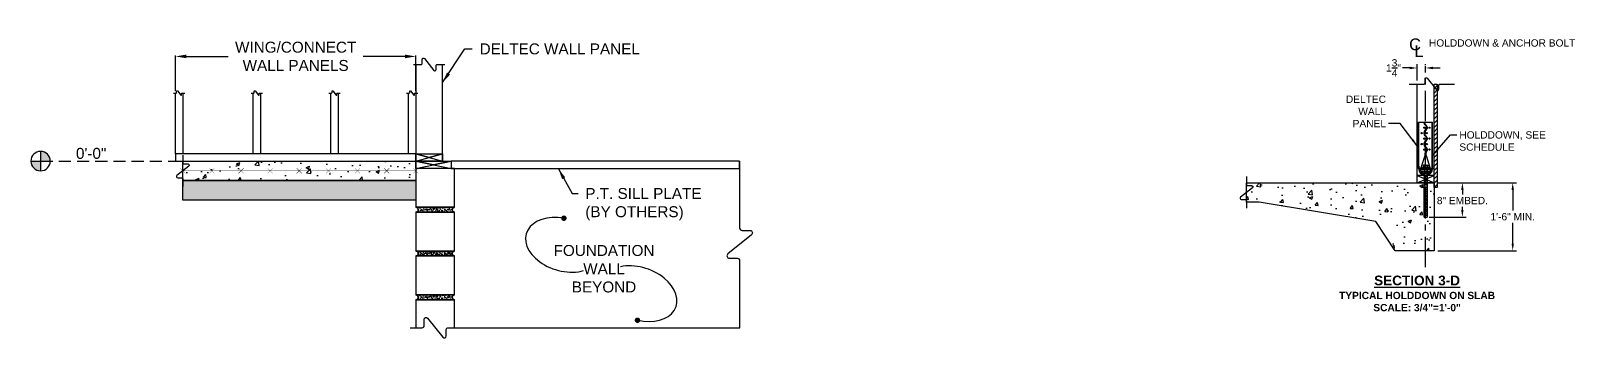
# Model space of a CAD drawing. Header units: inches. Extents: x -1316 to 22433, y -200 to 8737.
# Drawn here: x 502.3 to 820.4, y 756.4 to 819.6 of the extents above; entities that cross this region are included whole.
import ezdxf
from ezdxf.enums import TextEntityAlignment as Align

# ---------------------------------------------------------------- set-up
doc = ezdxf.new("R2010")
doc.units = ezdxf.units.IN
doc.header["$LTSCALE"] = 10
doc.header["$MEASUREMENT"] = 0
doc.header["$PDMODE"] = 34
doc.header["$PDSIZE"] = 18
doc.linetypes.add('CENTER', pattern=[2, 1.25, -0.25, 0.25, -0.25])
doc.linetypes.add('HIDDEN', pattern=[0.375, 0.25, -0.125])
doc.layers.get('0').update_dxf_attribs({"linetype": 'CONTINUOUS'})
doc.layers.get('DefPoints').update_dxf_attribs({"linetype": 'CONTINUOUS'})
for name, color, linetype in [('A-', 1, 'CONTINUOUS'), ('A-BLUE', 5, 'CONTINUOUS'), ('A-DIMS', 4, 'CONTINUOUS'), ('A-TXT', 222, 'CONTINUOUS')]:
    doc.layers.add(name, color=color, linetype=linetype)
doc.layers.add('VIEWPORT', color=14, linetype='CONTINUOUS', plot=False)
doc.styles.add('style1', font='arial.ttf')
doc.styles.add('style2', font='arialbd.ttf')
doc.dimstyles.new('1-2', dxfattribs={"dimtxt": 2.25, "dimasz": 2.25, "dimexe": 0.18, "dimexo": 1.5, "dimgap": 1.5, "dimtad": 0, "dimdec": 4, "dimrnd": 0.0625, "dimzin": 0, "dimdsep": 46, "dimlunit": 4, "dimtxsty": 'style1', "dimcen": 0.09, "dimazin": 0, "dimtfac": 1, "dimtdec": 4, "dimtofl": 0, "dimtmove": 0, "dimatfit": 0, "dimfxl": 1, "dimtolj": 1, "dimtzin": 0, "dimarcsym": 0})
doc.dimstyles.new('3-4', dxfattribs={"dimtxt": 1.5, "dimasz": 1.5, "dimexe": 0.75, "dimexo": 0.75, "dimgap": 0.5, "dimtad": 0, "dimdec": 4, "dimrnd": 0.0625, "dimzin": 0, "dimdsep": 46, "dimlunit": 4, "dimtxsty": 'style1', "dimcen": 0.09, "dimazin": 0, "dimtfac": 1, "dimtdec": 4, "dimtofl": 0, "dimtmove": 0, "dimatfit": 0, "dimfxl": 1, "dimtolj": 1, "dimtzin": 0, "dimarcsym": 0})
doc.dimstyles.new('3-4 HORIZ', dxfattribs={"dimtxt": 1.5, "dimasz": 1.5, "dimexe": 0.75, "dimexo": 0.75, "dimgap": 0.5, "dimtad": 0, "dimtih": 1, "dimtoh": 1, "dimdec": 4, "dimrnd": 0.0625, "dimzin": 0, "dimdsep": 46, "dimlunit": 4, "dimtxsty": 'style1', "dimcen": 0.09, "dimazin": 0, "dimtfac": 1, "dimtdec": 4, "dimtofl": 0, "dimtmove": 0, "dimatfit": 0, "dimfxl": 0.75, "dimtolj": 1, "dimtzin": 0, "dimarcsym": 0})

# ---------------------------------------------------------------- blocks, each defined once
blk = doc.blocks.new('*U400')
blk.add_lwpolyline([(0, 0), (1.5, 0), (1.5, -5.5), (0, -5.5)], close=True)
at = {"color": 5}
blk.add_lwpolyline([(0, 0), (1.5, -5.5), (0.75, -2.75), (1.5, 0), (0, -5.5)], dxfattribs=at)
blk = doc.blocks.new('STAIRBREAK')
blk.add_lwpolyline([(-13, 0), (-6.7, 0, 0.414214), (-5.7, 1), (-5.7, 4.2, -0.707458), (-3.9, 4.9), (3.9, -4.9, 0.707458), (5.7, -4.2), (5.7, -1, -0.414214), (6.7, 0), (13, 0)], format="xyb")
blk = doc.blocks.new('*U414')
blk.add_lwpolyline([(-12.95, 0), (-6.71, 0, 0.414214), (-5.71, 1), (-5.71, 4.24, -0.707458), (-3.93, 4.87), (3.93, -4.87, 0.707458), (5.71, -4.24), (5.71, -1, -0.414214), (6.71, 0), (156.78, 0)], format="xyb")
blk = doc.blocks.new('*U405')
blk.add_lwpolyline([(-34.25, 0), (-6.71, 0, 0.414214), (-5.71, 1), (-5.71, 4.24, -0.707458), (-3.93, 4.87), (3.93, -4.87, 0.707458), (5.71, -4.24), (5.71, -1, -0.414214), (6.71, 0), (34.25, 0)], format="xyb")
blk = doc.blocks.new('*U415')
blk.add_lwpolyline([(0, 0), (1.5, 0), (1.5, -7.25), (0, -7.25)], close=True)
at = {"color": 5}
blk.add_lwpolyline([(0, 0), (1.5, -7.25), (0.75, -3.625), (1.5, 0), (0, -7.25)], dxfattribs=at)
blk = doc.blocks.new('*D676')
at = {"layer": 'A-TXT', "color": 0, "lineweight": -2, "transparency": 16777216}
for p, q in [((-49.5, 14.46), (-49.5, 21.7)), ((-47.25, 21.52), (-38.68, 21.52)), ((-2.25, 21.52), (-10.82, 21.52)), ((0, 14.46), (0, 21.7))]:
    blk.add_line(p, q, dxfattribs=at)
at = {"layer": 'A-TXT', "color": 0, "transparency": 16777216}
for points in [[(-47.25, 21.89), (-47.25, 21.14), (-49.5, 21.52)], [(-2.25, 21.89), (-2.25, 21.14), (0, 21.52)]]:
    blk.add_solid(points, dxfattribs=at)
at = {"layer": 'DefPoints', "color": 0, "transparency": 16777216}
for p in [(0, 21.52), (-49.5, 12.96), (0, 12.96)]:
    blk.add_point(p, dxfattribs=at)
at = {"layer": 'A-TXT', "color": 0, "transparency": 16777216, "insert": (-24.75, 21.52), "char_height": 2.25, "attachment_point": 5, "style": 'style1'}
blk.add_mtext('\\A1;WING/CONNECT\\PWALL PANELS', dxfattribs=at)
blk = doc.blocks.new('*U673')
h = blk.add_hatch(color=256)
h.paths.add_polyline_path([(27.79, 0), (25.79, 0, -0.414214), (27.79, 2)])
h.paths.add_polyline_path([(27.79, 0), (29.79, 0, -0.414214), (27.79, -2)])
for p, q in [((29.79, 0), (25.79, 0)), ((27.79, 2), (27.79, -2))]:
    blk.add_line(p, q)
at = {"linetype": 'HIDDEN'}
blk.add_lwpolyline([(27.79, 0), (0, 0)], dxfattribs=at)
blk.add_circle((27.79, 0), 2)
at = {"layer": 'A-TXT', "style": 'style1'}
blk.add_attdef('ELEVATION', text='', height=2.25, dxfattribs=at).set_placement((33.1, 0.46), align=Align.RIGHT)
blk = doc.blocks.new('*U389')
at = {"color": 5, "const_width": 0.0625}
for points in [[(-0.53, 0.53), (0.53, -0.53)], [(0.53, 0.53), (-0.53, -0.53)], [(0, 0), (48, 0)], [(6.53, 0.53), (5.47, -0.53)], [(5.47, 0.53), (6.53, -0.53)], [(12.53, 0.53), (11.47, -0.53)], [(11.47, 0.53), (12.53, -0.53)], [(18.53, 0.53), (17.47, -0.53)], [(17.47, 0.53), (18.53, -0.53)], [(24.53, 0.53), (23.47, -0.53)], [(23.47, 0.53), (24.53, -0.53)], [(30.53, 0.53), (29.47, -0.53)], [(29.47, 0.53), (30.53, -0.53)], [(36.53, 0.53), (35.47, -0.53)], [(35.47, 0.53), (36.53, -0.53)], [(42.53, 0.53), (41.47, -0.53)], [(41.47, 0.53), (42.53, -0.53)], [(47.47, 0.53), (48.53, -0.53)], [(48.53, 0.53), (47.47, -0.53)]]:
    blk.add_lwpolyline(points, dxfattribs=at)
blk = doc.blocks.new('*U391')
h = blk.add_hatch()
h.set_pattern_fill('AR-CONC', color=5, style=0)
h.set_pattern_definition([(50, (95.554, 88.109), (7.1726, -0.62752), [0.75, -8.25]), (355, (95.554, 88.109), (-1.3875, 7.52192), [0.6, -6.6]), (100.4514, (96.1516, 88.0565), (5.7851, 6.8944), [0.6374, -7.01142]), (46.184, (95.554, 90.109), (10.6724, -1.6552), [1.125, -12.375]), (96.6356, (96.443, 89.971), (9.3466, 9.7412), [0.9561, -10.5171]), (351.184, (95.554, 90.109), (9.3466, 9.7412), [0.9, -9.9]), (21, (96.554, 89.609), (5.96907, -4.02619), [0.75, -8.25]), (326, (96.554, 89.609), (2.43315, 7.2515), [0.6, -6.6]), (71.4514, (97.0513, 89.273), (8.40223, 3.2253), [0.6374, -7.01142]), (37.5, (95.554, 88.1088), (0.1216, 3.32894), [0, -6.52, 0, -6.7, 0, -6.625]), (7.5, (95.554, 88.1088), (2.630695, 3.94412), [0, -3.82, 0, -6.37, 0, -2.525]), (327.5, (93.324, 88.1088), (5.338224, -0.22555), [0, -2.5, 0, -7.8, 0, -10.35]), (317.5, (92.324, 88.109), (5.83186, 1.00105), [0, -3.25, 0, -5.18, 0, -7.35])])
h.paths.add_polyline_path([(0, 0), (0, -4), (-48, -4), (-48, 0)])
h = blk.add_hatch()
h.set_pattern_fill('GRAVEL', color=5, scale=2, style=0)
h.set_pattern_definition([(228.0128, (-48.06, 2), (-15.99999646, -18.0000027), [0.26907, -26.638176]), (184.9697, (-48.24, 1.8), (24.0000021, 1.99998261), [0.461736, -45.71185]), (132.5104, (-48.7, 1.76), (19.99998144, -22.00001735), [0.325576, -32.232064]), (267.2737, (-49.48, 1.26), (1.99999204, 40.00000059), [0.420476, -41.627116]), (292.8337, (-49.5, 0.84), (-10.00001981, 23.99999282), [0.41231, -40.818746]), (357.2737, (-49.34, 0.46), (-40.00000059, 1.99999204), [0.420476, -41.627116]), (37.6942, (-48.92, 0.44), (-26.00001469, -19.99998081), [0.556058, -55.049698]), (72.2553, (-48.48, 0.78), (14.00002153, 43.99999246), [0.524976, -51.972642]), (121.4296, (-48.32, 1.28), (-16.00001647, 25.99999007), [0.4219, -41.768146]), (175.2364, (-48.54, 1.64), (22.0000019, -1.99998307), [0.481664, -23.601526]), (222.3974, (-49.02, 1.68), (-24.0000147, -21.99998416), [0.622896, -61.66675]), (138.8141, (-47.5, 1.24), (-14.0000059, 11.9999946), [0.2126, -21.04769]), (171.4692, (-47.66, 1.38), (25.99999657, -4.00001582), [0.404474, -40.04302]), (225, (-48.06, 1.44), (-2e-16, -2), [0.28284, -2.545584]), (203.1986, (-48.2, 1.68), (9.9999995, 4.0000027), [0.152316, -15.07923]), (291.8014, (-48.34, 1.62), (-1.9999998, 6.0000005), [0.215406, -10.554924]), (30.9638, (-48.26, 1.42), (5.999996, 4.000005), [0.34986, -11.312046]), (161.5651, (-47.96, 1.6), (4.000001, -1.999997), [0.25298, -6.071574]), (16.3895, (-49.5, 1.62), (20.0000044, 5.99998542), [0.3544, -35.08569]), (70.3462, (-49.16, 1.72), (-7.9999905, -22.00000427), [0.29732, -29.434816]), (293.1986, (-47.96, 2), (-4.0000027, 9.9999995), [0.30463, -14.926916]), (343.6105, (-47.84, 1.72), (-20.0000044, 5.99998542), [0.3544, -35.08569]), (339.444, (-49.5, 0.38), (-10.0000037, 3.999992), [0.34176, -16.74625]), (294.7751, (-49.18, 0.26), (-9.99998438, 22.00000684), [0.286356, -28.349286]), (66.8014, (-47.94, 0), (4.0000027, 9.9999995), [0.30463, -14.926916]), (17.354, (-47.82, 0.28), (-26.00000404, -7.999989), [0.33526, -33.19085]), (69.444, (-48.92, 0), (-3.999992, -10.0000037), [0.17088, -16.91713]), (101.3099, (-48.06, 0), (-1.9999953, 8.0000015), [0.10198, -10.09606]), (165.9638, (-48.08, 0.1), (6.000001, -1.999996), [0.41231, -7.8339]), (186.009, (-48.48, 0.2), (19.9999995, 1.99999863), [0.3821, -37.827846]), (303.6901, (-48.26, 1.24), (-2.0000027, 3.999999), [0.288444, -6.92266]), (353.1572, (-48.1, 1), (33.99999873, -4.000016), [0.50359, -49.855126]), (60.9454, (-47.6, 0.94), (-8.00000005, -14.0000008), [0.20591, -20.38535]), (90, (-47.5, 1.12), (-2, 2), [0.12, -1.88]), (120.2564, (-48.52, 0.26), (7.99998977, -14.0000049), [0.27785, -27.50704]), (48.0128, (-48.66, 0.5), (15.99999646, 18.0000027), [0.538144, -26.369104]), (0, (-48.3, 0.9), (2, 2), [0.52, -1.48]), (325.3048, (-47.78, 0.9), (-19.99998852, 14.00001722), [0.31623, -31.30655]), (254.0546, (-47.52, 0.72), (-1.9999998, -8.0000003), [0.291204, -14.269016]), (207.646, (-47.6, 0.44), (-37.99999161, -20.00001543), [0.47413, -46.93895]), (175.4261, (-48.02, 0.22), (-26.00000112, 1.9999896), [0.5016, -49.65815])])
h.paths.add_polyline_path([(0, -4), (0, -8), (-48, -8), (-48, -4)])
blk.add_lwpolyline([(-48, 0), (0, 0), (0, -4), (0, -4), (0, -4), (-40, -4), (-48, -4)])
at = {"layer": 'VIEWPORT'}
for points in [[(0, 0), (0, -4), (0, -4), (0, -4), (0, -4), (-48, -4), (-48, 0)], [(0, -4), (0, -8), (0, -8), (0, -8), (0, -8), (-48, -8), (-48, -4)]]:
    blk.add_lwpolyline(points, close=True, dxfattribs=at)
at = {"xscale": 0.25, "yscale": 0.25, "zscale": 0.25, "rotation": 270}
blk.add_blockref('STAIRBREAK', (-48, -2), dxfattribs=at)
at = {"rotation": 180}
blk.add_blockref('*U389', (0, -2), dxfattribs=at)
blk = doc.blocks.new('HDU4-f')
for p, q in [((5.48, 14.16), (5.48, 23.66)), ((5.48, 23.66), (6.62, 23.66)), ((5.56, 15.49), (5.56, 23.66)), ((6.62, 23.48), (6.62, 23.66)), ((6.74, 23.66), (6.74, 23.51)), ((6.74, 23.66), (8.38, 23.66)), ((7.02, 22.91), (6.74, 23.19)), ((6.84, 23.26), (7.12, 22.98)), ((7.12, 22.38), (7.12, 22.67)), ((7.24, 22.7), (7.24, 22.36)), ((8.31, 15.49), (8.31, 23.66)), ((8.38, 14.16), (8.38, 23.66)), ((6.62, 21.23), (6.62, 21.57)), ((6.62, 18.98), (6.62, 19.32)), ((6.74, 21.86), (7.02, 22.14)), ((6.74, 21.55), (6.74, 21.26)), ((7.02, 20.66), (6.74, 20.94)), ((6.74, 19.61), (7.02, 19.89)), ((6.74, 19.3), (6.74, 19.01)), ((7.12, 22.07), (6.84, 21.79)), ((6.84, 21.01), (7.12, 20.73)), ((7.12, 19.82), (6.84, 19.54)), ((7.12, 20.13), (7.12, 20.42)), ((7.24, 20.45), (7.24, 20.11)), ((5.95, 14.16), (6.84, 16.84)), ((7.02, 18.41), (6.74, 18.69)), ((6.84, 18.76), (7.12, 18.48)), ((6.87, 17), (6.87, 17.32)), ((6.99, 17.61), (7.02, 17.64)), ((6.99, 17.3), (6.99, 17)), ((7.02, 16.84), (7.91, 14.16)), ((7.12, 17.57), (7.09, 17.54)), ((7.12, 17.88), (7.12, 18.17)), ((7.24, 18.2), (7.24, 17.86)), ((5.54, 14.42), (5.54, 14.36)), ((5.56, 14.16), (5.56, 15.49)), ((5.56, 14.16), (8.31, 14.16)), ((5.56, 14.16), (5.56, 14.16)), ((5.56, 14.16), (5.56, 14.16)), ((5.56, 13.93), (8.31, 13.93)), ((5.56, 13.93), (5.56, 13.93)), ((5.56, 13.93), (5.56, 13.93)), ((5.56, 13.93), (5.56, 13.93)), ((5.56, 13.93), (5.56, 13.93)), ((5.61, 14.45), (5.61, 14.33)), ((6.19, 13.51), (6.27, 13.59)), ((6.46, 13.93), (6.46, 14.16)), ((7.4, 13.93), (7.4, 14.16)), ((7.67, 13.51), (7.59, 13.59)), ((8.25, 14.45), (8.25, 14.33)), ((8.31, 14.16), (8.31, 15.49)), ((8.31, 14.16), (8.31, 14.16)), ((8.31, 13.93), (8.31, 13.93)), ((8.31, 13.93), (8.31, 13.93)), ((8.32, 14.42), (8.32, 14.36))]:
    blk.add_line(p, q)
for centre in [(6.68, 22.53), (7.74, 22.53), (6.12, 21.4), (6.12, 19.15), (6.68, 20.28), (7.18, 21.4), (7.18, 19.15), (7.74, 20.28), (6.68, 18.03), (7.74, 18.03)]:
    blk.add_circle(centre, 0.133)
for centre, radius, start, end in [((7.02, 23.48), 0.406, 180, 225), ((7.09, 23.51), 0.344, 180, 225), ((6.77, 22.67), 0.344, 360, 45), ((6.77, 22.38), 0.344, 315, 360), ((6.84, 22.7), 0.406, 0, 45), ((6.84, 22.36), 0.406, 315, 0), ((7.02, 21.57), 0.406, 135, 180), ((7.02, 21.23), 0.406, 180, 225), ((7.02, 19.32), 0.406, 135, 180), ((7.09, 21.55), 0.344, 135, 180), ((7.09, 21.26), 0.344, 180, 225), ((7.09, 19.3), 0.344, 135, 180), ((6.77, 20.42), 0.344, 0, 45), ((6.77, 20.13), 0.344, 315, 0), ((6.84, 20.45), 0.406, 0, 45), ((6.84, 20.11), 0.406, 315, 360), ((7.02, 18.98), 0.406, 180, 225), ((7.09, 19.01), 0.344, 180, 225), ((6.37, 17), 0.5, 341.6294, 360), ((7.27, 17.32), 0.406, 135, 180), ((7.34, 17.3), 0.344, 135, 180), ((7.49, 17), 0.5, 180, 198.3706), ((6.77, 18.17), 0.344, 0, 45), ((6.77, 17.88), 0.344, 315, 0), ((6.84, 18.2), 0.406, 0, 45), ((6.84, 17.86), 0.406, 315, 0), ((5.35, 14.45), 0.262, 39.3849, 60.8799), ((5.35, 14.45), 0.187, 0, 47.0141), ((5.35, 14.33), 0.187, 312.9859, 0), ((6.93, 14.16), 1.45, 180, 360), ((5.35, 14.33), 0.262, 299.4514, 320.6151), ((5.35, 14.45), 0.262, 0, 39.3849), ((5.35, 14.33), 0.262, 320.6151, 360), ((6.93, 14.16), 1.38, 180, 0), ((6.1, 13.01), 0.3, 129.4003, 146.5932), ((6.38, 13.86), 0.5, 161.6294, 208.53), ((6.1, 13.01), 0.3, 54.0706, 129.4003), ((6.1, 13.01), 0.225, 128.0456, 146.5932), ((6.1, 13.01), 0.225, 54.0706, 128.0456), ((6.1, 13.6), 0.125, 214.3242, 315.282), ((6.93, 14.16), 1.2, 234.0706, 239.1159), ((6.93, 14.16), 0.875, 221.0161, 318.9839), ((6.93, 14.16), 1.12, 234.0706, 239.1159), ((6.2, 12.94), 0.225, 345.1409, 59.1159), ((6.2, 12.94), 0.3, 343.7862, 59.1159), ((6.2, 12.94), 0.225, 326.5932, 345.1409), ((6.2, 12.94), 0.3, 329.3782, 343.7862), ((7.66, 12.94), 0.3, 120.8841, 196.2138), ((7.66, 12.94), 0.3, 196.2138, 210.6218), ((7.66, 12.94), 0.225, 120.8841, 194.8591), ((7.66, 12.94), 0.225, 194.8591, 213.4068), ((6.93, 14.16), 1.12, 300.8841, 305.9294), ((6.93, 14.16), 1.2, 300.8841, 305.9294), ((7.76, 13.01), 0.3, 50.5997, 125.9294), ((7.76, 13.01), 0.225, 51.9544, 125.9294), ((7.76, 13.6), 0.125, 224.718, 325.6758), ((7.76, 13.01), 0.225, 33.4068, 51.9544), ((7.48, 13.86), 0.5, 331.47, 18.3706), ((7.76, 13.01), 0.3, 33.4068, 50.5997), ((8.51, 14.45), 0.262, 140.6151, 180), ((8.51, 14.33), 0.262, 180, 219.3849), ((8.51, 14.45), 0.262, 119.1201, 140.6151), ((8.51, 14.33), 0.262, 219.3849, 240.5486), ((8.51, 14.45), 0.187, 132.9859, 180), ((8.51, 14.33), 0.187, 180, 227.0141)]:
    blk.add_arc(centre, radius, start, end)
blk = doc.blocks.new('TITEN HD SCREW1')
for p, q in [((-0.34, 0.68), (0.34, 0.68)), ((-0.31, 0), (-0.31, -3.75)), ((0.31, 0), (0.31, -10.02))]:
    blk.add_line(p, q)
blk.add_lwpolyline([(-1, 0.12), (-1, 0), (1, 0), (1, 0.12)], close=True)
for points in [[(-0.54, 0.18), (0.54, 0.18)], [(-0.54, 0.12), (-0.54, 0.18)], [(-0.54, 0.12), (0.54, 0.12)], [(0.54, 0.12), (0.54, 0.18)], [(0.34, -0.6), (0.32, -0.59), (-0.33, -0.63), (-0.34, -0.65), (-0.34, -0.66), (-0.33, -0.67), (0.34, -0.62), (0.34, -0.6)], [(0.34, -0.97), (0.32, -0.96), (-0.33, -1.01), (-0.34, -1.03), (-0.34, -1.03), (-0.33, -1.04), (0.34, -0.99), (0.34, -0.97)], [(0.34, -1.35), (0.32, -1.34), (-0.33, -1.38), (-0.34, -1.4), (-0.34, -1.41), (-0.33, -1.42), (0.34, -1.37), (0.34, -1.35)], [(0.34, -1.72), (0.32, -1.71), (-0.33, -1.76), (-0.34, -1.78), (-0.34, -1.78), (-0.33, -1.79), (0.34, -1.74), (0.34, -1.72)], [(0.34, -2.1), (0.32, -2.09), (-0.33, -2.13), (-0.34, -2.15), (-0.34, -2.16), (-0.33, -2.17), (0.34, -2.12), (0.34, -2.1)], [(0.34, -2.47), (0.32, -2.46), (-0.33, -2.51), (-0.34, -2.53), (-0.34, -2.53), (-0.33, -2.54), (0.34, -2.49), (0.34, -2.47)], [(0.34, -2.85), (0.32, -2.84), (-0.33, -2.88), (-0.34, -2.9), (-0.34, -2.91), (-0.33, -2.92), (0.34, -2.87), (0.34, -2.85)], [(0.34, -3.22), (0.32, -3.21), (-0.33, -3.26), (-0.34, -3.28), (-0.34, -3.28), (-0.33, -3.29), (0.34, -3.24), (0.34, -3.22)], [(0.34, -3.6), (0.32, -3.59), (-0.33, -3.63), (-0.34, -3.65), (-0.34, -3.66), (-0.33, -3.67), (0.34, -3.62), (0.34, -3.6)], [(0.34, -3.97), (0.32, -3.96), (-0.33, -4.01), (-0.34, -4.03), (-0.34, -4.03), (-0.33, -4.04), (0.34, -3.99), (0.34, -3.97)], [(0.34, -4.35), (0.32, -4.34), (-0.33, -4.38), (-0.34, -4.4), (-0.34, -4.41), (-0.33, -4.42), (0.34, -4.37), (0.34, -4.35)], [(0.34, -4.72), (0.32, -4.71), (-0.33, -4.76), (-0.34, -4.78), (-0.34, -4.78), (-0.33, -4.79), (0.34, -4.74), (0.34, -4.72)], [(0.34, -5.1), (0.32, -5.09), (-0.33, -5.13), (-0.34, -5.15), (-0.34, -5.16), (-0.33, -5.17), (0.34, -5.12), (0.34, -5.1)], [(0.34, -5.47), (0.32, -5.46), (-0.33, -5.51), (-0.34, -5.53), (-0.34, -5.53), (-0.33, -5.54), (0.34, -5.49), (0.34, -5.47)], [(0.34, -5.85), (0.32, -5.84), (-0.33, -5.88), (-0.34, -5.9), (-0.34, -5.91), (-0.33, -5.92), (0.34, -5.87), (0.34, -5.85)], [(0.34, -6.22), (0.32, -6.21), (-0.33, -6.26), (-0.34, -6.28), (-0.34, -6.28), (-0.33, -6.29), (0.34, -6.24), (0.34, -6.22)], [(-0.31, -10.02), (-0.31, -3.75)], [(0.34, -6.6), (0.32, -6.59), (-0.33, -6.63), (-0.34, -6.65), (-0.34, -6.66), (-0.33, -6.67), (0.34, -6.62), (0.34, -6.6)], [(0.34, -6.97), (0.32, -6.96), (-0.33, -7.01), (-0.34, -7.03), (-0.34, -7.03), (-0.33, -7.04), (0.34, -6.99), (0.34, -6.97)], [(0.34, -7.35), (0.32, -7.34), (-0.33, -7.38), (-0.34, -7.4), (-0.34, -7.41), (-0.33, -7.42), (0.34, -7.37), (0.34, -7.35)], [(0.34, -7.72), (0.32, -7.71), (-0.33, -7.76), (-0.34, -7.78), (-0.34, -7.78), (-0.33, -7.79), (0.34, -7.74), (0.34, -7.72)], [(0.34, -8.1), (0.32, -8.09), (-0.33, -8.13), (-0.34, -8.15), (-0.34, -8.16), (-0.33, -8.17), (0.34, -8.12), (0.34, -8.1)], [(0.34, -8.47), (0.32, -8.46), (-0.33, -8.51), (-0.34, -8.53), (-0.34, -8.53), (-0.33, -8.54), (0.34, -8.49), (0.34, -8.47)], [(0.34, -8.85), (0.32, -8.84), (-0.33, -8.88), (-0.34, -8.9), (-0.34, -8.91), (-0.33, -8.92), (0.34, -8.87), (0.34, -8.85)], [(0.34, -9.22), (0.32, -9.21), (-0.33, -9.26), (-0.34, -9.28), (-0.34, -9.28), (-0.33, -9.29), (0.34, -9.24), (0.34, -9.22)], [(0.34, -9.6), (0.32, -9.59), (-0.33, -9.63), (-0.34, -9.65), (-0.34, -9.66), (-0.33, -9.67), (0.34, -9.62), (0.34, -9.6)], [(-0.31, -10.02), (0.31, -10.02)]]:
    blk.add_lwpolyline(points)
for points in [[(-0.25, 0.68), (-0.41, 0.68, 0.414212), (-0.47, 0.62), (-0.47, 0.18)], [(-0.41, 0.68), (-0.31, 0.68, -0.414212), (-0.25, 0.62), (-0.25, 0.18)], [(0, 0.68), (-0.19, 0.68, 0.414212), (-0.25, 0.62), (-0.25, 0.18)], [(0, 0.68), (0.19, 0.68, -0.414212), (0.25, 0.62), (0.25, 0.18)], [(0.31, 0.68, 0.413048), (0.25, 0.62), (0.25, 0.18)], [(0.25, 0.68), (0.41, 0.68, -0.414212), (0.47, 0.62), (0.47, 0.18)]]:
    blk.add_lwpolyline(points, format="xyb")
blk = doc.blocks.new('*D418')
at = {"layer": 'A-DIMS', "color": 0, "lineweight": -2, "transparency": 16777216}
for p, q in [((792.05, 788.37), (797.88, 788.37)), ((797.13, 786.87), (797.13, 785.96)), ((797.13, 782.79), (797.13, 783.43)), ((790.3, 781.29), (797.88, 781.29))]:
    blk.add_line(p, q, dxfattribs=at)
at = {"layer": 'A-DIMS', "color": 0, "transparency": 16777216}
for points in [[(796.88, 786.87), (797.38, 786.87), (797.13, 788.37)], [(796.88, 782.79), (797.38, 782.79), (797.13, 781.29)]]:
    blk.add_solid(points, dxfattribs=at)
at = {"layer": 'DefPoints', "color": 0, "transparency": 16777216}
for p in [(791.3, 788.37), (789.55, 781.29), (797.13, 781.29)]:
    blk.add_point(p, dxfattribs=at)
at = {"layer": 'A-DIMS', "color": 0, "transparency": 16777216, "insert": (797.13, 784.69), "char_height": 1.5, "attachment_point": 5, "style": 'style1'}
blk.add_mtext('\\A1;8" EMBED.', dxfattribs=at)
blk = doc.blocks.new('*D416')
at = {"layer": 'A-DIMS', "color": 0, "lineweight": -2, "transparency": 16777216}
for p, q in [((792.05, 788.37), (808.25, 788.37)), ((807.5, 786.87), (807.5, 782.63)), ((807.5, 775.87), (807.5, 780.1)), ((792.05, 774.37), (808.25, 774.37))]:
    blk.add_line(p, q, dxfattribs=at)
at = {"layer": 'A-DIMS', "color": 0, "transparency": 16777216}
for points in [[(807.25, 786.87), (807.75, 786.87), (807.5, 788.37)], [(807.25, 775.87), (807.75, 775.87), (807.5, 774.37)]]:
    blk.add_solid(points, dxfattribs=at)
at = {"layer": 'DefPoints', "color": 0, "transparency": 16777216}
for p in [(791.3, 788.37), (791.3, 774.37), (807.5, 774.37)]:
    blk.add_point(p, dxfattribs=at)
at = {"layer": 'A-DIMS', "color": 0, "transparency": 16777216, "insert": (807.5, 781.37), "char_height": 1.5, "attachment_point": 5, "style": 'style1'}
blk.add_mtext('\\A1;1\'-6" MIN.', dxfattribs=at)
blk = doc.blocks.new('*U407')
blk.add_lwpolyline([(-18.7, 0), (-6.7, 0, 0.414214), (-5.7, 1), (-5.7, 4.2, -0.707458), (-3.9, 4.9), (3.9, -4.9, 0.707458), (5.7, -4.2), (5.7, -1, -0.414214), (6.7, 0), (18.7, 0)], format="xyb")
blk = doc.blocks.new('CENTERLINE NOTE')
at = {"style": 'style1'}
for s, p in [('C', (-7.4, -0.4)), ('L', (-2.1, -7.2))]:
    blk.add_text(s, height=12, dxfattribs=at).set_placement(p)
blk = doc.blocks.new('*D417')
at = {"layer": 'A-DIMS', "color": 0, "lineweight": -2, "transparency": 16777216}
for p, q in [((786.3, 811.96), (784.8, 811.96)), ((787.8, 809.39), (787.8, 812.71)), ((789.55, 812.63), (789.55, 812.71)), ((791.05, 811.96), (792.55, 811.96))]:
    blk.add_line(p, q, dxfattribs=at)
at = {"layer": 'A-DIMS', "color": 0, "transparency": 16777216}
for points in [[(786.3, 812.21), (786.3, 811.71), (787.8, 811.96)], [(791.05, 812.21), (791.05, 811.71), (789.55, 811.96)]]:
    blk.add_solid(points, dxfattribs=at)
at = {"layer": 'DefPoints', "color": 0, "transparency": 16777216}
for p in [(787.8, 811.96), (789.55, 811.88), (787.8, 808.64)]:
    blk.add_point(p, dxfattribs=at)
at = {"layer": 'A-DIMS', "color": 0, "transparency": 16777216, "insert": (782.94, 811.96), "char_height": 1.5, "attachment_point": 5, "style": 'style1'}
blk.add_mtext('\\A1;1{\\H1.000000x;\\S3/4;}"', dxfattribs=at)
blk = doc.blocks.new('*U482')
blk.add_lwpolyline([(0, 19.86), (0, 0), (5.5, 0), (5.5, 19.86)])
at = {"xscale": 0.2500000000000002, "yscale": 0.2500000000000002, "zscale": 0.2500000000000002}
blk.add_blockref('STAIRBREAK', (2.75, 19.86), dxfattribs=at)
at = {"rotation": 90.00000000000001}
blk.add_blockref('*U400', (0, 0), dxfattribs=at)
at = {"layer": 'A-TXT', "insert": (13.14, 24.19), "char_height": 2.25, "attachment_point": 1, "style": 'style1'}
blk.add_mtext('\\A1;DELTEC WALL PANEL', dxfattribs=at)
at = {"layer": 'A-TXT', "annotation_type": 0, "has_hookline": 1, "hookline_direction": 0, "text_width": 32.66}
blk.add_leader([(5.5, 16.13), (10.13, 23.06), (11.64, 23.06)], dimstyle='1-2', override={"dimgap": 1.5, "dimtad": 0}, dxfattribs=at)
blk = doc.blocks.new('*U386')
h = blk.add_hatch()
h.set_pattern_fill('AR-SAND', color=5, scale=0.25, style=0)
h.set_pattern_definition([(37.5, (-6e-17, -10.5), (-0.015748, 0.481706), [0, -0.38, 0, -0.425, 0, -0.40625]), (7.5, (-6e-17, -10.5), (0.442444, 0.705537), [0, -0.205, 0, -0.3425, 0, -0.13125]), (327.5, (-0.3075, -10.5), (0.778535, 0.001415), [0, -0.125, 0, -0.45, 0, -0.5875]), (317.5, (-0.3075, -10.5), (0.75153, 0.21942), [0, -0.0625, 0, -0.295, 0, -0.3375])])
edge = h.paths.add_edge_path()
edge.add_arc((0, -10), 0.5, -90, 90, ccw=False)
edge.add_line((0, -10.5), (8, -10.5))
edge.add_arc((8, -10), 0.5, 90, 270, ccw=False)
edge.add_line((8, -9.5), (0, -9.5))
h = blk.add_hatch()
h.set_pattern_fill('AR-SAND', color=5, scale=0.25, style=0)
h.set_pattern_definition([(37.5, (-6e-18, -19.5), (-0.015748, 0.481706), [0, -0.38, 0, -0.425, 0, -0.40625]), (7.5, (-6e-18, -19.5), (0.442444, 0.705537), [0, -0.205, 0, -0.3425, 0, -0.13125]), (327.5, (-0.3075, -19.5), (0.778535, 0.001415), [0, -0.125, 0, -0.45, 0, -0.5875]), (317.5, (-0.3075, -19.5), (0.75153, 0.21942), [0, -0.0625, 0, -0.295, 0, -0.3375])])
edge = h.paths.add_edge_path()
edge.add_arc((0, -19), 0.5, -90, 90, ccw=False)
edge.add_line((0, -19.5), (8, -19.5))
edge.add_arc((8, -19), 0.5, 90, 270, ccw=False)
edge.add_line((8, -18.5), (0, -18.5))
h = blk.add_hatch()
h.set_pattern_fill('AR-SAND', color=5, scale=0.25, style=0)
h.set_pattern_definition([(37.5, (-6e-17, -28.5), (-0.015748, 0.481706), [0, -0.38, 0, -0.425, 0, -0.40625]), (7.5, (-6e-17, -28.5), (0.442444, 0.705537), [0, -0.205, 0, -0.3425, 0, -0.13125]), (327.5, (-0.3075, -28.5), (0.778535, 0.001415), [0, -0.125, 0, -0.45, 0, -0.5875]), (317.5, (-0.3075, -28.5), (0.75153, 0.21942), [0, -0.0625, 0, -0.295, 0, -0.3375])])
edge = h.paths.add_edge_path()
edge.add_arc((0, -28), 0.5, -90, 90, ccw=False)
edge.add_line((0, -28.5), (8, -28.5))
edge.add_arc((8, -28), 0.5, 90, 270, ccw=False)
edge.add_line((8, -27.5), (0, -27.5))
for points in [[(0, -1.5), (0, -9.5), (8, -9.5), (8, -1.5)], [(66.71, 0), (7.25, 0), (7.25, -1.5), (66.71, -1.5)], [(0, -10.5), (0, -18.5), (8, -18.5), (8, -10.5)], [(0, -19.5), (0, -27.5), (8, -27.5), (8, -19.5)]]:
    blk.add_lwpolyline(points, close=True)
for points in [[(0, -9.5, -1), (0, -10.5), (8, -10.5, -1), (8, -9.5), (0, -9.5)], [(0, -18.5, -1), (0, -19.5), (8, -19.5, -1), (8, -18.5), (0, -18.5)], [(0, -27.5, -1), (0, -28.5), (8, -28.5, -1), (8, -27.5), (0, -27.5)], [(0, -28.5), (0, -34.25), (1.32, -34.25, 0.414214), (1.72, -33.85), (1.72, -32.55, -0.707458), (2.43, -32.3), (5.57, -36.19, 0.707458), (6.28, -35.94), (6.28, -34.65, -0.414214), (6.68, -34.25), (8, -34.25), (8, -28.5)]]:
    blk.add_lwpolyline(points, format="xyb", close=True)
at = {"color": 5, "const_width": 0.562}
for points in [[(30.78, -11.73, 1), (30.22, -11.76, 1)], [(45.38, -32.72, 1), (45.94, -32.72, 1)]]:
    blk.add_lwpolyline(points, format="xyb", close=True, dxfattribs=at)
for centre, start, end in [((0, -10), 270, 90), ((8, -10), 90, 270), ((0, -19), 270, 90), ((8, -19), 90, 270), ((0, -28), 270, 90), ((8, -28), 90, 270)]:
    blk.add_arc(centre, 0.5, start, end)
at = {"color": 5}
for centre, major_axis in [((30.4, -17.21), (7.65, -2.32)), ((46.06, -27.26), (-7.51, 2.74))]:
    blk.add_ellipse(centre, major_axis=major_axis, ratio=0.670199, start_param=1.759159, end_param=5.476724, dxfattribs=at)
at = {"rotation": 90.00000000000001}
blk.add_blockref('*U415', (0, -1.5), dxfattribs=at)
at = {"xscale": 0.5, "yscale": 0.5, "zscale": 0.5, "rotation": 270}
blk.add_blockref('*U405', (66.71, -17.12), dxfattribs=at)
at = {"xscale": 0.4000000000000001, "yscale": 0.4000000000000001, "zscale": 0.4000000000000001}
blk.add_blockref('*U414', (4, -34.25), dxfattribs=at)
at = {"layer": 'A-TXT', "insert": (34.92, -5.53), "char_height": 2.25, "attachment_point": 1, "style": 'style1'}
blk.add_mtext('\\A1;P.T. SILL PLATE\\P(BY OTHERS)', dxfattribs=at)
at = {"layer": 'A-TXT', "color": 5, "insert": (38.77, -17.25), "char_height": 2.25, "width": 10.3929, "attachment_point": 2, "style": 'style1'}
blk.add_mtext('FOUNDATION\\PWALL\\PBEYOND', dxfattribs=at)
at = {"layer": 'A-TXT', "annotation_type": 0, "has_hookline": 1, "hookline_direction": 0, "text_width": 23.52}
blk.add_leader([(29.36, -1.57), (32.22, -6.65), (33.42, -6.65)], dimstyle='1-2', override={"dimgap": 1.5, "dimtad": 0}, dxfattribs=at)
blk = doc.blocks.new('*U674')
for points in [[(-48, 13.99348), (-48, 1.5), (-49.5, 1.5), (-49.5, 13.99348)], [(-32, 13.99348), (-32, 1.5), (-33.5, 1.5), (-33.5, 13.99348)], [(-16, 13.99348), (-16, 1.5), (-17.5, 1.5), (-17.5, 13.99348)], [(0, 13.99348), (0, 1.5), (-1.5, 1.5), (-1.5, 13.99348)]]:
    blk.add_lwpolyline(points)
blk.add_lwpolyline([(0, 0), (0, 1.5), (-49.5, 1.5), (-49.5, 0)], close=True)
at = {"layer": 'A-', "xscale": 0.08999999999991815, "yscale": 0.08999999999991815, "zscale": 0.08999999999991815}
for p in [(-48.75, 13.99348), (-32.75, 13.99348), (-16.75, 13.99348), (-0.75, 13.99348)]:
    blk.add_blockref('STAIRBREAK', p, dxfattribs=at)
at = {"layer": 'A-'}
ref = blk.add_blockref('*U673', (-49.5, 0), dxfattribs=dict(at, xscale=-1))
ref.add_attrib('ELEVATION', '0\'-0"', dxfattribs={"layer": 'A-TXT', "height": 2.25, "style": 'style1'}).set_placement((-63.74425, 0.46259), align=Align.RIGHT)
at = {"layer": 'A-TXT'}
dim = blk.add_linear_dim(base=(0, 21.51898), p1=(-49.5, 12.96196), p2=(0, 12.96196), angle=0, text='WING/CONNECT\\PWALL PANELS', dimstyle='1-2', dxfattribs=at)
dim.commit()
dim.dimension.update_dxf_attribs({"geometry": '*D676', "text_midpoint": (-24.75, 21.51898), "dimtype": 160})

msp = doc.modelspace()

# ---------------------------------------------------------------- hatches: boundary and pattern name
at = {"layer": 'A-'}
h = msp.add_hatch(dxfattribs=at)
h.set_pattern_fill('ANSI31', color=5, scale=5, style=0)
h.set_pattern_definition([(45, (791.2971, 787.3672), (-0.441942, 0.441942), [])])
h.paths.add_polyline_path([(791.92209, 787.36718), (791.29709, 787.36718), (791.29709, 808.63904), (791.92209, 808.63904)])
at = {"layer": 'A-TXT'}
h = msp.add_hatch(dxfattribs=at)
h.set_pattern_fill('AR-CONC', color=5, style=0)
h.set_pattern_definition([(50, (890.851, 876.476), (7.1726, -0.62752), [0.75, -8.25]), (355, (890.851, 876.476), (-1.3875, 7.52192), [0.6, -6.6]), (100.4514, (891.449, 876.424), (5.7851, 6.8944), [0.6374, -7.01142]), (46.184, (890.851, 878.476), (10.6724, -1.6552), [1.125, -12.375]), (96.6356, (891.74, 878.338), (9.3466, 9.7412), [0.9561, -10.5171]), (351.184, (890.851, 878.476), (9.3466, 9.7412), [0.9, -9.9]), (21, (891.851, 877.976), (5.96907, -4.02619), [0.75, -8.25]), (326, (891.851, 877.976), (2.43315, 7.2515), [0.6, -6.6]), (71.4514, (892.3484, 877.6404), (8.40223, 3.2253), [0.6374, -7.01142]), (37.5, (890.851, 876.476), (0.1216, 3.32894), [0, -6.52, 0, -6.7, 0, -6.625]), (7.5, (890.851, 876.476), (2.630695, 3.94412), [0, -3.82, 0, -6.37, 0, -2.525]), (327.5, (888.621, 876.476), (5.338224, -0.22555), [0, -2.5, 0, -7.8, 0, -10.35]), (317.5, (887.621, 876.476), (5.83186, 1.00105), [0, -3.25, 0, -5.18, 0, -7.35])])
h.paths.add_polyline_path([(791.29709, 788.36718), (791.29709, 774.36718), (783.29709, 774.36718), (779.29709, 780.36718), (755.29709, 784.36718), (752.63942, 784.36718), (752.63942, 788.36718)])

# ---------------------------------------------------------------- linework, layer by layer
at = {"layer": 'A-'}
for points in [[(787.79709, 788.36718), (787.79709, 808.63904)], [(791.29709, 788.36718), (791.29709, 789.86718), (787.79709, 789.86718), (791.29709, 788.36718), (787.79709, 788.36718), (791.29709, 789.86718)], [(752.63942, 788.36718), (791.29709, 788.36718), (791.29709, 774.36718), (783.29709, 774.36718), (779.29709, 780.36718), (755.29709, 784.36718), (752.63942, 784.36718)]]:
    msp.add_lwpolyline(points, dxfattribs=at)
msp.add_lwpolyline([(791.92209, 787.36718), (791.29709, 787.36718), (791.29709, 808.63904), (791.92209, 808.63904)], close=True, dxfattribs=at)
at = {"layer": 'A-BLUE', "linetype": 'CENTER', "ltscale": 0.5}
msp.add_lwpolyline([(789.54709, 771.02613), (789.54709, 812.39185)], dxfattribs=at)
at = {"layer": 'A-TXT'}
msp.add_lwpolyline([(791.29709, 788.36718), (791.29709, 774.36718), (783.29709, 774.36718), (779.29709, 780.36718), (755.29709, 784.36718), (752.63942, 784.36718), (752.63942, 788.36718)], close=True, dxfattribs=at)

# ---------------------------------------------------------------- block references
at = {"layer": 'A-'}
for name, p in [('*U674', (581.54711, 792.81585)), ('*U482', (581.54711, 792.81585)), ('HDU4-f', (782.61674, 777.15506)), ('*U391', (581.54711, 792.81585)), ('*U386', (581.54711, 792.81585)), ('TITEN HD SCREW1', (789.54709, 791.31718))]:
    msp.add_blockref(name, p, dxfattribs=at)
at = {"layer": 'A-', "xscale": 0.25, "yscale": 0.25, "zscale": 0.25}
msp.add_blockref('*U407', (790.85959, 808.63904), dxfattribs=at)
at = {"layer": 'A-BLUE', "xscale": 0.25, "yscale": 0.25, "zscale": 0.25, "rotation": 270}
msp.add_blockref('STAIRBREAK', (752.63942, 786.36718), dxfattribs=at)
at = {"layer": 'A-TXT', "xscale": 0.2025000000003274, "yscale": 0.2025000000003274, "zscale": 0.2025000000003274}
msp.add_blockref('CENTERLINE NOTE', (787.65619, 815.673), dxfattribs=at)

# ---------------------------------------------------------------- texts
at = {"layer": 'A-TXT', "char_height": 1.5, "style": 'style1'}
for s, insert, width, attachment_point in [('HOLDDOWN & ANCHOR BOLT', (790.24921, 817.85078), 28.6475538, 1), ('\\A1;DELTEC WALL PANEL', (781.40032, 799.77807), 5.8866039, 9)]:
    msp.add_mtext(s, dxfattribs=dict(at, insert=insert, width=width, attachment_point=attachment_point))
at = {"layer": 'A-TXT', "insert": (796.5063, 798.94798), "char_height": 1.5, "attachment_point": 1, "style": 'style1'}
msp.add_mtext('\\A1;HOLDDOWN, SEE\\PSCHEDULE', dxfattribs=at)
at = {"layer": 'VIEWPORT', "insert": (787.79709, 769.27943), "char_height": 2, "attachment_point": 2, "style": 'style2'}
msp.add_mtext('{\\LSECTION 3-D}\\P{\\H0.75x;TYPICAL HOLDDOWN ON SLAB\\PSCALE: 3/4"=1\'-0"}', dxfattribs=at)

# ---------------------------------------------------------------- dimensions: what is measured, and where the dimension line sits
at = {"layer": 'A-DIMS'}
dim = msp.add_linear_dim(base=(787.79709, 811.96378), p1=(789.54709, 811.88102), p2=(787.79709, 808.63904), dimstyle='3-4', dxfattribs=at)
dim.commit()
dim.dimension.update_dxf_attribs({"geometry": '*D417', "text_midpoint": (782.93676, 811.96378)})
dim = msp.add_linear_dim(base=(797.13465, 781.2938), p1=(791.29709, 788.36718), p2=(789.54709, 781.2938), angle=90, text='8" EMBED.', dimstyle='3-4 HORIZ', dxfattribs=at)
dim.commit()
dim.dimension.update_dxf_attribs({"geometry": '*D418', "text_midpoint": (797.13465, 784.69494), "dimtype": 160})
dim = msp.add_linear_dim(base=(807.49866, 774.36718), p1=(791.29709, 788.36718), p2=(791.29709, 774.36718), angle=90, text='1\'-6" MIN.', dimstyle='3-4 HORIZ', dxfattribs=at)
dim.commit()
dim.dimension.update_dxf_attribs({"geometry": '*D416', "text_midpoint": (807.49866, 781.36718)})

# ---------------------------------------------------------------- leaders
at = {"layer": 'A-TXT', "annotation_type": 0, "has_hookline": 1, "hookline_direction": 1, "text_width": 8.02285}
msp.add_leader([(787.79709, 795.97431), (784.29874, 800.52807), (781.90032, 800.52807)], dimstyle='3-4', override={"dimgap": 0.5, "dimtad": 0}, dxfattribs=at)
at = {"layer": 'A-TXT'}
msp.add_leader([(790.99709, 793.94749), (794.70287, 798.19798), (796.0063, 798.19798)], dimstyle='3-4', override={"dimgap": 0.5, "dimtad": 0}, dxfattribs=at)

doc.saveas('drawing.dxf')
